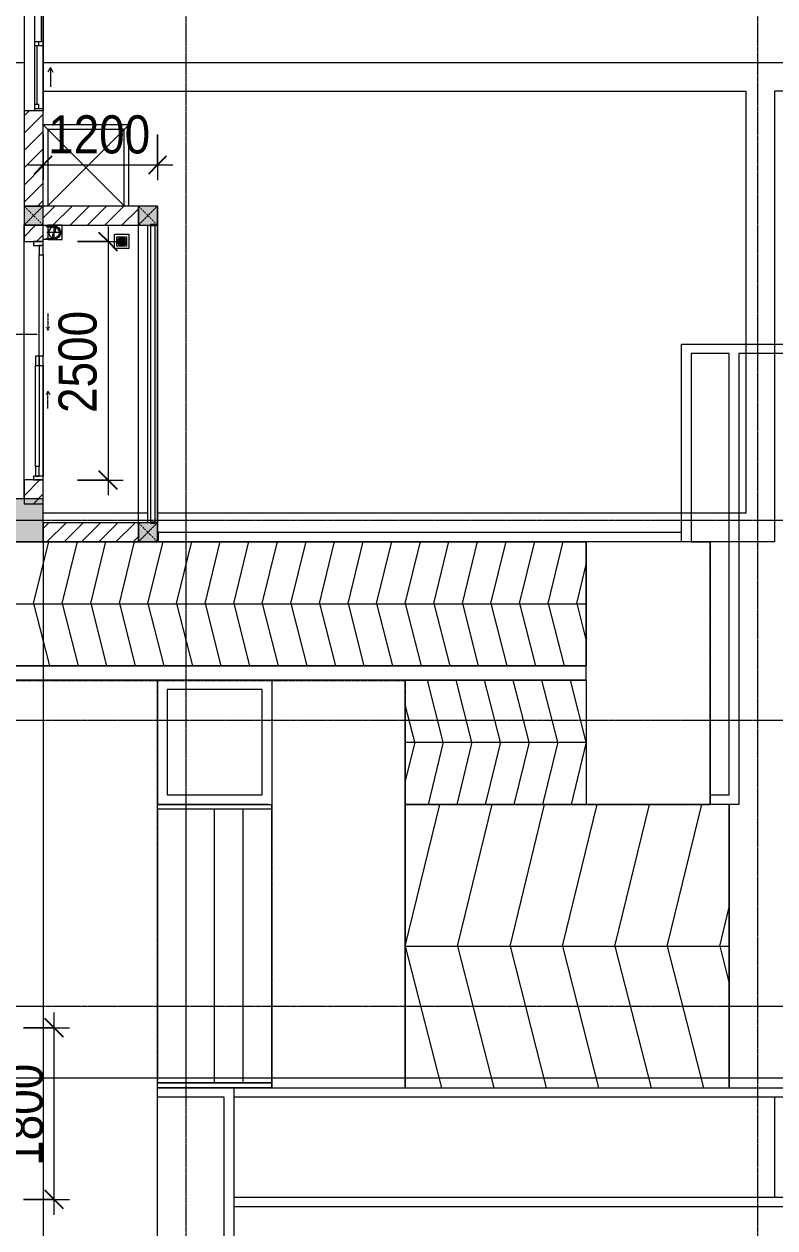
# Model space of a CAD drawing. Header units: millimetres. Extents: x 962 to 241049, y -15958 to 84407.
# Drawn here: x 116432 to 124312, y 46116 to 58742 of the extents above; entities that cross this region are included whole.
import ezdxf

# ---------------------------------------------------------------- set-up
doc = ezdxf.new("R2010")
doc.units = ezdxf.units.MM
for name, pattern in [('Dash', [6, 3, -3]), ('Dash 1_8_', [6.35, 3.175, -3.175]), ('Dash Dot 3_16_', [7.9375, 4.7625, -1.5875, 0, -1.5875]), ('Grid Line', [22.225, 12.7, -3.175, 3.175, -3.175]), ('IMPORT-CENTER _3_', [10.16, 6.35, -1.27, 1.27, -1.27])]:
    doc.linetypes.add(name, pattern=pattern)
for name, color, linetype, lineweight in [('0-1', 7, 'Continuous', 5), ('A-ANNO-DIMS', 211, 'Continuous', 9), ('A-ANNO-DIMS-160', 211, 'Continuous', 9), ('A-AREA', 32, 'Dash 1_8_', 9), ('A-DETL-THIN-1', 151, 'Continuous', 9), ('A-DOOR', 31, 'Continuous', 9), ('A-DOOR-FRAM', 31, 'Continuous', 9), ('A-DOOR-HDLN', 31, 'Dash', 9), ('A-DOOR-IDEN', 31, 'Continuous', 9), ('A-FLOR', 192, 'Continuous', 9), ('A-FLOR-1', 250, 'Continuous', 9), ('A-FLOR-2', 9, 'Continuous', 9), ('A-FLOR-HRAL', 11, 'Continuous', 9), ('A-GLAZ', 151, 'Continuous', 9), ('A-WALL', 113, 'Continuous', 9), ('A-WALL-3', 113, 'Continuous', 18), ('A-WALL-PATT-2', 111, 'Continuous', 9), ('G-ANNO-SYMB-1', 111, 'Dash Dot 3_16_', 18), ('G-IMPT', 8, 'Continuous', 9), ('G-IMPT-2', 8, 'IMPORT-CENTER _3_', 9), ('M-EQPM', 50, 'Continuous', 9), ('S-COLS', 52, 'Continuous', 9), ('S-COLS-1', 52, 'Continuous', 5), ('S-COLS-2', 7, 'Continuous', 18), ('S-COLS-6', 52, 'Continuous', 18), ('S-COLS-7', 52, 'Dash', 9), ('S-COLS-HDLN', 52, 'Dash', 9), ('S-GRID-1', 1, 'Grid Line', 9), ('S-STRS', 31, 'Continuous', 9)]:
    doc.layers.add(name, color=color, linetype=linetype, lineweight=lineweight)
doc.styles.add('UTM Avo', font='UTM Avo.ttf', dxfattribs={"width": 0.9, "height": 400})
doc.dimstyles.new('1_Dim_chi_tiet_2_5', dxfattribs={"dimscale": 304.8, "dimtxt": 399.720379, "dimasz": 0.629921, "dimexe": 0.524934, "dimexo": 0.0625, "dimgap": 0.052493, "dimtad": 1, "dimdec": 0, "dimrnd": 5, "dimzin": 0, "dimdsep": 46, "dimtxsty": 'UTM Avo', "dimblk1": 'OBLIQUE', "dimblk2": 'OBLIQUE', "dimsah": 1, "dimcen": 0.09, "dimdle": 0.524934, "dimazin": 0, "dimtfac": 1, "dimtdec": 4, "dimtix": 1, "dimtmove": 0, "dimatfit": 3, "dimfxl": 1.049869, "dimfxlon": 1, "dimtvp": 1, "dimtolj": 1, "dimtzin": 0, "dimarcsym": 2})
doc.dimstyles.new('1_Dim_chi_tiet_2_5_1', dxfattribs={"dimscale": 304.8, "dimtxt": 399.720379, "dimasz": 0.629921, "dimexe": 0.524934, "dimexo": 0.0625, "dimgap": 0.052493, "dimtad": 1, "dimdec": 0, "dimrnd": 5, "dimzin": 0, "dimdsep": 46, "dimtxsty": 'UTM Avo', "dimblk1": 'OBLIQUE', "dimblk2": 'OBLIQUE', "dimsah": 1, "dimcen": 0.09, "dimdle": 0.524934, "dimazin": 0, "dimtfac": 1, "dimtdec": 4, "dimtix": 1, "dimtmove": 0, "dimatfit": 3, "dimfxl": 1.049869, "dimfxlon": 1, "dimtvp": 1, "dimtolj": 1, "dimtzin": 0, "dimarcsym": 2})
pattern_1 = [(45, (63179.03, 0), (-90.50967, 90.50967), [])]

# ---------------------------------------------------------------- blocks, each defined once
blk = doc.blocks.new('NCV_TKTC_KET CAU_rvt-1-TKCS_MB TẦNG 1')
at = {"layer": 'S-COLS-1'}
blk.add_hatch(color=256, dxfattribs=at).paths.add_polyline_path([(53453, 53312), (53453, 53762), (52603, 53762), (52603, 53312)])
at = {"layer": 'A-FLOR-1'}
blk.add_line((53453, 53512), (53453, 53712), dxfattribs=at)
at = {"layer": 'S-COLS-2'}
for p, q in [((53453, 53762), (52603, 53762)), ((53453, 53312), (53453, 53762)), ((52603, 53312), (53453, 53312))]:
    blk.add_line(p, q, dxfattribs=at)
blk = doc.blocks.new('NCV_TKTC_TANG 1_rvt-1-TKCS_MB TẦNG 1')
at = {"layer": 'A-FLOR-2'}
for p, q in [((53253, 53762), (53253, 56637)), ((54453, 53512), (54453, 56633)), ((53452, 54000), (53452, 55161))]:
    blk.add_line(p, q, dxfattribs=at)
blk = doc.blocks.new('1_FAMILY RVT - W01-WxH 1400x1400xmm-389822-TKCS_MB TẦNG 1')
at = {"layer": 'A-GLAZ'}
for p, q in [((248.4, 172.39), (299.2, 197.79)), ((248.4, 172.39), (299.2, 146.99)), ((248.4, 172.39), (451.6, 172.39)), ((-700, 96.19), (-700, -103.81)), ((700, 96.19), (-700, 96.19)), ((-700, 96.19), (-636.5, 96.19)), ((-700, 7.29), (-680.95, 7.29)), ((-680.95, 96.19), (-680.95, 7.29)), ((-636.5, 51.74), (-680.95, 51.74)), ((-680.95, 7.29), (-22.225, 7.29)), ((-636.5, 96.19), (-22.225, 96.19)), ((-636.5, 96.19), (-636.5, 51.74)), ((-636.5, 73.965), (-22.225, 73.965)), ((-22.225, 7.29), (-22.225, 96.19)), ((-22.225, 96.19), (22.225, 96.19)), ((22.225, 51.74), (-22.225, 51.74)), ((-22.225, 7.29), (22.225, 7.29)), ((22.225, 96.19), (680.95, 96.19)), ((22.225, 96.19), (22.225, 7.29)), ((22.225, 29.515), (636.5, 29.515)), ((22.225, 7.29), (636.5, 7.29)), ((636.5, 51.74), (636.5, 7.29)), ((680.95, 51.74), (636.5, 51.74)), ((636.5, 7.29), (700, 7.29)), ((680.95, 96.19), (700, 96.19)), ((680.95, 96.19), (680.95, 7.29)), ((700, -103.81), (700, 96.19)), ((-700, -103.81), (700, -103.81))]:
    blk.add_line(p, q, dxfattribs=at)
blk = doc.blocks.new('DEG_02-DEG_03 - DEG_02-2500x2400mm-CỬA ĐI 02 CÁNH TRƯỢT-625766-TKCS_MB TẦNG 1')
at = {"layer": 'A-DOOR'}
for p, q in [((-1110, 100), (-1210, 100)), ((-1210, 100), (-1210, 60)), ((-1210, 60), (-1110, 60)), ((-1110, 60), (-1110, 100)), ((-1110, 100), (-50, 100)), ((-50, 60), (-1110, 60)), ((50, 100), (-50, 100)), ((-50, 100), (-50, 60)), ((50, 60), (-50, 60)), ((-50, 60), (-50, 20)), ((-50, 60), (50, 60)), ((-50, 20), (50, 20)), ((50, 60), (50, 100)), ((50, 20), (50, 60)), ((50, 60), (1110, 60)), ((1110, 20), (50, 20)), ((1210, 60), (1110, 60)), ((1110, 60), (1110, 20)), ((1110, 20), (1210, 20)), ((1210, 20), (1210, 60))]:
    blk.add_line(p, q, dxfattribs=at)
at = {"layer": 'A-DOOR-FRAM'}
for p, q in [((-1210, 100), (-1250, 100)), ((-1250, 100), (-1250, 0)), ((-1250, 0), (-1210, 0)), ((-1210, 0), (-1210, 100)), ((1250, 100), (1210, 100)), ((1210, 100), (1210, 0)), ((1210, 0), (1250, 0)), ((1250, 0), (1250, 100))]:
    blk.add_line(p, q, dxfattribs=at)
at = {"layer": 'A-DOOR-HDLN'}
for p, q in [((-500, 151), (-320, 151)), ((-320, 151), (-355, 171)), ((-320, 151), (-355, 131)), ((320, 151), (355, 171)), ((320, 151), (355, 131)), ((500, 151), (320, 151))]:
    blk.add_line(p, q, dxfattribs=at)
blk = doc.blocks.new('Railing - 50 x 10mm-1251311-TKCS_MB TẦNG 1')
at = {"layer": 'A-FLOR-HRAL'}
for p, q in [((25, 5), (-25, 5)), ((-25, 5), (-25, -5)), ((25, -5), (25, 5)), ((-25, -5), (25, -5))]:
    blk.add_line(p, q, dxfattribs=at)
blk = doc.blocks.new('Railing - Railing-1598497-TKCS_MB TẦNG 1')
at = {"layer": 'A-FLOR-HRAL'}
for p, q in [((54579, 56630), (54579, 53517)), ((54629, 53517), (54629, 56630))]:
    blk.add_line(p, q, dxfattribs=at)
for p in [(54604, 56635), (54604, 53512)]:
    blk.add_blockref('Railing - 50 x 10mm-1251311-TKCS_MB TẦNG 1', p)
blk = doc.blocks.new('TKTC_XREF_251221_MB TANG 1 - TKTC_XREF_260130_MB TANG 1_dwg_THU NUOC - THU NUOC-444531-TKCS_MB TẦNG 1-4202124-TKCS_MB TẦNG 1')
at = {"layer": 'M-EQPM'}
for p, q in [((-23, 11), (41, 11)), ((41, 5), (-23, 5)), ((-11, 23), (28, 23)), ((28, 17), (-11, 17)), ((-1, 36), (19, 36)), ((19, 30), (-1, 30)), ((-23, -14), (41, -14)), ((41, -20), (-23, -20)), ((-11, -26), (28, -26)), ((28, -32), (-11, -32)), ((-1, -38), (19, -38)), ((19, -44), (-1, -44))]:
    blk.add_line(p, q, dxfattribs=at)
at = {"layer": 'M-EQPM', "flags": 128}
for points in [[(84, -79), (84, 71), (-66, 71), (-66, -79)], [(59, -54), (59, 46), (-41, 46), (-41, -54)]]:
    blk.add_lwpolyline(points, close=True, dxfattribs=at)
for points in [[(-23, -1), (1, -1), (1, -7), (-23, -7)], [(41, -7), (17, -7), (17, -1), (41, -1)]]:
    blk.add_lwpolyline(points, dxfattribs=at)
at = {"layer": 'M-EQPM'}
for centre, radius, start, end in [((9, -4), 45, 360, 180), ((9, -4), 45, 360, 180), ((-23, 8), 3, 90, 270), ((-11, 20), 3, 90, 270), ((-1, 33), 3, 90, 270), ((19, 33), 3, 270, 90), ((28, 20), 3, 270, 90), ((41, 8), 3, 270, 90), ((9, -4), 45, 180, 360), ((9, -4), 45, 180, 360), ((-23, -4), 3, 90, 270), ((-23, -17), 3, 90, 270), ((-11, -29), 3, 90, 270), ((-1, -41), 3, 90, 270), ((19, -41), 3, 270, 90), ((28, -29), 3, 270, 90), ((41, -4), 3, 270, 90), ((41, -17), 3, 270, 90)]:
    blk.add_arc(centre, radius, start, end, dxfattribs=at)
blk = doc.blocks.new('TKTC_XREF_251221_MB TANG 1 - TKTC_XREF_260130_MB TANG 1_dwg_CUM U_DN100-4202115-TKCS_MB TẦNG 1')
at = {"layer": 'G-IMPT'}
blk.add_hatch(color=256, dxfattribs=at).paths.add_polyline_path([(0, -61), (0, -57), (15, -55), (28, -49), (40, -40), (49, -28), (55, -15), (57, 0), (55, 15), (49, 28), (40, 40), (28, 49), (15, 55), (0, 57), (0, 61), (16, 59), (30, 53), (43, 43), (53, 30), (59, 16), (61, 0), (59, -16), (53, -30), (43, -43), (30, -53), (16, -59)])
for p, q in [((-79, 67), (-79, 63)), ((-77, 67), (-77, 63)), ((-75, 67), (-75, 63)), ((-73, 69), (-73, 61)), ((-67, 68), (-72, 68)), ((-67, 62), (-72, 62)), ((-65, 69), (0, 69)), ((-79, -63), (-79, -67)), ((-77, -63), (-77, -67)), ((-75, -63), (-75, -67)), ((-73, -61), (-73, -69)), ((-67, -62), (-72, -62)), ((-67, -68), (-72, -68)), ((-65, -69), (0, -69))]:
    blk.add_line(p, q, dxfattribs=at)
at = {"layer": 'G-IMPT', "flags": 128}
for points in [[(-73, 68), (-78, 68), (-78, 62), (-73, 62)], [(-72, 59), (-67, 59), (-67, 71), (-72, 71)], [(-67, 71), (-67, 73), (-65, 73), (-65, 57), (-67, 57), (-67, 59)], [(-65, 61), (0, 61), (0, 57)], [(-73, -62), (-78, -62), (-78, -68), (-73, -68)], [(-72, -71), (-67, -71), (-67, -59), (-72, -59)], [(-67, -59), (-67, -57), (-65, -57), (-65, -73), (-67, -73), (-67, -71)], [(-65, -61), (0, -61), (0, -57)]]:
    blk.add_lwpolyline(points, dxfattribs=at)
at = {"layer": 'G-IMPT'}
for centre, radius, start, end in [((-78, 67), 0.96, 90, 180), ((-78, 63), 0.96, 180, 270), ((-71, 69), 1.56, 112.6199, 247.3801), ((-68, 65), 4.8, 143.1301, 216.8699), ((-71, 61), 1.56, 112.6199, 247.3801), ((0, 0), 69, 270, 90), ((0, 0), 61, 270, 90), ((0, 0), 57, 270, 90), ((-78, -63), 0.96, 90, 180), ((-78, -67), 0.96, 180, 270), ((-71, -61), 1.56, 112.6199, 247.3801), ((-68, -65), 4.8, 143.1301, 216.8699), ((-71, -69), 1.56, 112.6199, 247.3801)]:
    blk.add_arc(centre, radius, start, end, dxfattribs=at)
blk = doc.blocks.new('TKTC_XREF_251221_MB TANG 1 - TKTC_XREF_260130_MB TANG 1_dwg_$cc-4202121-TKCS_MB TẦNG 1')
at = {"layer": 'G-IMPT'}
blk.add_circle((0, 0), 0.5, dxfattribs=at)
for centre, radius, start, end in [((0, 0), 0.5, 90, 270), ((0.19, 0.25), 0.313, 126.8699, 233.1301), ((-0.19, -0.25), 0.313, 306.8699, 53.1301)]:
    blk.add_arc(centre, radius, start, end, dxfattribs=at)
at = {"layer": 'G-IMPT-2'}
for p, q in [((-0.67, 0), (0.67, 0)), ((0, -0.67), (0, 0.67))]:
    blk.add_line(p, q, dxfattribs=at)
blk = doc.blocks.new('TKTC_XREF_251221_MB TANG 1 - TKTC_XREF_260130_MB TANG 1_dwg-4202109-TKCS_MB TẦNG 1')
at = {"layer": 'G-IMPT'}
blk.add_line((-148499, -348035), (-148499, -344513), dxfattribs=at)
at = {"layer": 'G-IMPT', "flags": 128}
blk.add_lwpolyline([(-149699, -344713), (-149649, -344714), (-149649, -344864), (-149699, -344864), (-149699, -344713)], dxfattribs=at)
blk.add_lwpolyline([(-149649, -344864), (-149499, -344864), (-149499, -344714), (-149649, -344714)], close=True, dxfattribs=at)
at = {"extrusion": (0, 0, -1)}
for name, xscale, yscale, zscale, rotation in [('TKTC_XREF_251221_MB TANG 1 - TKTC_XREF_260130_MB TANG 1_dwg_CUM U_DN100-4202115-TKCS_MB TẦNG 1', 0.9975000000000006, 0.9975000000000006, -0.9975000000000006, 180.000991338195), ('TKTC_XREF_251221_MB TANG 1 - TKTC_XREF_260130_MB TANG 1_dwg_$cc-4202121-TKCS_MB TẦNG 1', 113.7150000000073, 113.7150000000073, -113.7150000000073, 359.9990086636432)]:
    blk.add_blockref(name, (149584, -344792), dxfattribs=dict(at, xscale=xscale, yscale=yscale, zscale=zscale, rotation=rotation))
at = {"extrusion": (0, 0, -1), "zscale": -1}
blk.add_blockref('TKTC_XREF_251221_MB TANG 1 - TKTC_XREF_260130_MB TANG 1_dwg_THU NUOC - THU NUOC-444531-TKCS_MB TẦNG 1-4202124-TKCS_MB TẦNG 1', (148865, -344881), dxfattribs=at)
blk = doc.blocks.new('TKTC_XREF_251221_MB TANG 1 - TKTC_XREF_251221_MB TANG 1-2038492-TKCS_MB TẦNG 1')
blk.add_blockref('TKTC_XREF_251221_MB TANG 1 - TKTC_XREF_260130_MB TANG 1_dwg-4202109-TKCS_MB TẦNG 1', (169499, 384110))
blk = doc.blocks.new('TKTC_NAP THAM BE NUOC NGAM_260130 - TKTC_XREF_260130_NAP THAM BE NUOC NGAM_dwg-4013458-TKCS_MB TẦNG 1')
at = {"layer": 'G-IMPT'}
for p, q in [((-134909, 153915), (-149709, 153915)), ((-149701, 153256), (-148855, 152411)), ((-148817, 153256), (-149663, 152411)), ((-149709, 149578), (-149709, 150738)), ((-149709, 149578), (-149709, 150738)), ((-142334, 149190), (-148509, 149190)), ((-149709, 148890), (-149709, 140115))]:
    blk.add_line(p, q, dxfattribs=at)
at = {"layer": 'G-IMPT', "flags": 128}
for points in [[(-149909, 153915), (-150009, 153915), (-150009, 152315)], [(-149709, 153615), (-142334, 153615), (-142334, 149190), (-148509, 149190)], [(-149709, 153615), (-142334, 153615), (-142334, 149190)], [(-135209, 141315), (-135209, 153615), (-142034, 153615), (-142034, 148890), (-148509, 148890)], [(-148809, 152411), (-148809, 153265), (-149709, 153265)], [(-148609, 149190), (-149709, 149190), (-149709, 149290)], [(-148609, 149190), (-149709, 149190), (-149709, 149290)]]:
    blk.add_lwpolyline(points, dxfattribs=at)
blk.add_lwpolyline([(-149659, 152415), (-148859, 152415), (-148859, 153215), (-149659, 153215)], close=True, dxfattribs=at)
blk = doc.blocks.new('TKTC_NAP THAM BE NUOC NGAM_260130 - NẮP THĂM BỂ NƯỚC NGẦM-2336355-TKCS_MB TẦNG 1')
blk.add_blockref('TKTC_NAP THAM BE NUOC NGAM_260130 - TKTC_XREF_260130_NAP THAM BE NUOC NGAM_dwg-4013458-TKCS_MB TẦNG 1', (150009, -139815))
blk = doc.blocks.new('Top Rail Type - Top Rail_Internal_-2412085-TKCS_MB TẦNG 1')
at = {"layer": 'A-FLOR-HRAL'}
for p, q in [((54653, 47587), (54653, 47637)), ((54653, 47637), (55853, 47637)), ((55853, 47637), (55853, 47587)), ((55853, 47587), (54653, 47587))]:
    blk.add_line(p, q, dxfattribs=at)
blk = doc.blocks.new('Top Rail Type - Top Rail_Internal_-V219-TKCS_MB TẦNG 1')
at = {"layer": 'A-FLOR-HRAL'}
for p, q in [((54653, 47587), (54653, 47637)), ((55853, 47637), (54653, 47637)), ((55853, 47587), (55853, 47637)), ((55853, 47587), (54653, 47587))]:
    blk.add_line(p, q, dxfattribs=at)
blk = doc.blocks.new('Top Rail Type - Top Rail_Internal_-2412096-TKCS_MB TẦNG 1')
at = {"layer": 'A-FLOR-HRAL'}
for p, q in [((54653, 50508), (54653, 50558)), ((54653, 50558), (55819, 50558)), ((55853, 50508), (54653, 50508)), ((55853, 50558), (55853, 50508))]:
    blk.add_line(p, q, dxfattribs=at)
blk = doc.blocks.new('Top Rail Type - Top Rail_Internal_-V220-TKCS_MB TẦNG 1')
at = {"layer": 'A-FLOR-HRAL'}
for p, q in [((54653, 50508), (54653, 50558)), ((55819, 50558), (54653, 50558)), ((55853, 50508), (54653, 50508)), ((55853, 50508), (55853, 50558))]:
    blk.add_line(p, q, dxfattribs=at)
blk = doc.blocks.new('G1_SOF - BO TRU - 200x200-3050151-TKCS_MB TẦNG 1')
at = {"layer": 'S-COLS-HDLN'}
for p, q in [((-100, 100), (100, -100)), ((100, 100), (-100, -100))]:
    blk.add_line(p, q, dxfattribs=at)
blk = doc.blocks.new('DIMBLOCK71-TKCS_MB TẦNG 1')
at = {"layer": 'A-ANNO-DIMS-160'}
for p, q in [((117313, 56620), (117313, 53800)), ((116993, 56460), (117473, 56460)), ((117313, 56460), (116993, 56460)), ((116993, 53960), (117473, 53960)), ((117313, 53960), (116993, 53960))]:
    blk.add_line(p, q, dxfattribs=at)
at = {"layer": 'A-ANNO-DIMS-160', "lineweight": 25}
for p, q in [((117313, 56460), (117217, 56556)), ((117313, 56460), (117409, 56364)), ((117313, 53960), (117217, 54056)), ((117313, 53960), (117409, 53864))]:
    blk.add_line(p, q, dxfattribs=at)
at = {"layer": 'A-ANNO-DIMS-160', "color": 0, "insert": (116793, 54663), "char_height": 400, "width": 1314.64, "attachment_point": 1, "rotation": 90, "line_spacing_factor": 1.110334, "style": 'UTM Avo'}
blk.add_mtext('2500', dxfattribs=at)
blk = doc.blocks.new('_Oblique')
at = {"color": 0, "linetype": 'ByBlock', "lineweight": -2}
blk.add_line((-0.5, -0.5), (0.5, 0.5), dxfattribs=at)
blk = doc.blocks.new('DIMBLOCK256-TKCS_MB TẦNG 1')
at = {"layer": 'A-ANNO-DIMS-160'}
for p, q in [((116747, 46255), (116747, 48375)), ((116427, 48215), (116907, 48215)), ((116747, 48215), (116427, 48215)), ((116427, 46415), (116907, 46415)), ((116747, 46415), (116427, 46415))]:
    blk.add_line(p, q, dxfattribs=at)
at = {"layer": 'A-ANNO-DIMS-160', "lineweight": 25}
for p, q in [((116747, 48215), (116651, 48311)), ((116747, 48215), (116843, 48119)), ((116747, 46415), (116651, 46511)), ((116747, 46415), (116843, 46319))]:
    blk.add_line(p, q, dxfattribs=at)
at = {"layer": 'A-ANNO-DIMS-160', "color": 0, "insert": (116228, 46767), "char_height": 400, "width": 1314.64, "attachment_point": 1, "rotation": 90, "line_spacing_factor": 1.110334, "style": 'UTM Avo'}
blk.add_mtext('1800', dxfattribs=at)
blk = doc.blocks.new('DIMBLOCK331-TKCS_MB TẦNG 1')
at = {"layer": 'A-ANNO-DIMS-160'}
for p, q in [((116632, 57585), (116632, 57105)), ((116632, 57265), (116632, 57585)), ((117832, 57585), (117832, 57105)), ((117832, 57265), (117832, 57585)), ((116472, 57265), (117992, 57265))]:
    blk.add_line(p, q, dxfattribs=at)
at = {"layer": 'A-ANNO-DIMS-160', "lineweight": 25}
for p, q in [((116632, 57265), (116728, 57361)), ((117832, 57265), (117928, 57361)), ((116632, 57265), (116536, 57169)), ((117832, 57265), (117736, 57169))]:
    blk.add_line(p, q, dxfattribs=at)
at = {"layer": 'A-ANNO-DIMS-160', "color": 0, "insert": (116684, 57785), "char_height": 400, "width": 1314.64, "attachment_point": 1, "line_spacing_factor": 1.110334, "style": 'UTM Avo'}
blk.add_mtext('1200', dxfattribs=at)

msp = doc.modelspace()

# ---------------------------------------------------------------- hatches: boundary and pattern name
at = {"layer": 'A-WALL-PATT-2'}
h = msp.add_hatch(dxfattribs=at)
h.set_pattern_fill('FP_1', color=256, style=0, pattern_type=2)
h.set_pattern_definition(pattern_1)
h.paths.add_polyline_path([(116473.5, 56833.3), (116631.7, 56833.3), (116631.7, 57835.3), (116431.7, 57835.3), (116431.7, 56833.3)])
h.paths.add_polyline_path([(116631.7, 59235.3), (116631.7, 60235.3), (116431.7, 60235.3), (116431.7, 59235.3)])
h = msp.add_hatch(dxfattribs=at)
h.set_pattern_fill('FP_1', color=256, style=0, pattern_type=2)
h.set_pattern_definition(pattern_1)
h.paths.add_polyline_path([(116631.7, 56633.3), (117631.6, 56633.3), (117631.6, 56833.3), (116631.7, 56833.3)])
h = msp.add_hatch(dxfattribs=at)
h.set_pattern_fill('FP_1', color=256, style=0, pattern_type=2)
h.set_pattern_definition(pattern_1)
h.paths.add_polyline_path([(116431.7, 53711.9), (116631.7, 53711.9), (116631.7, 53960.3), (116431.7, 53960.3)])
h.paths.add_polyline_path([(116431.7, 56460.3), (116631.7, 56460.3), (116631.7, 56631.9), (116431.7, 56631.9)])
h = msp.add_hatch(dxfattribs=at)
h.set_pattern_fill('FP_1', color=256, style=0, pattern_type=2)
h.set_pattern_definition(pattern_1)
h.paths.add_polyline_path([(117631.6, 53311.9), (117631.6, 53511.9), (116631.7, 53511.9), (116631.7, 53311.9)])
at = {"layer": 'S-COLS-1'}
for points in [[(116431.7, 56633.3), (116631.7, 56633.3), (116631.7, 56833.3), (116431.7, 56833.3)], [(117831.6, 56633.3), (117831.6, 56833.3), (117631.6, 56833.3), (117631.6, 56633.3), (117757.6, 56633.3), (117757.6, 56640.3), (117807.6, 56640.3), (117807.6, 56633.3)], [(117807.6, 53311.9), (117831.6, 53311.9), (117831.6, 53511.9), (117807.6, 53511.9), (117807.6, 53506.9), (117757.6, 53506.9), (117757.6, 53511.9), (117631.6, 53511.9), (117631.6, 53311.9), (117757.6, 53311.9)]]:
    msp.add_hatch(color=256, dxfattribs=at).paths.add_polyline_path(points)

# ---------------------------------------------------------------- linework, layer by layer
at = {"layer": 'A-AREA'}
for p, q in [((123631.5, 50557.9), (123631.5, 53311.9)), ((115906.6, 51857.5), (120431.6, 51857.5)), ((117831.7, 51857.5), (117831.7, 50557.5)), ((120431.6, 51857.5), (120431.6, 50557.9)), ((117831.7, 50557.9), (119031.7, 50557.9)), ((117831.7, 50507.5), (117831.7, 47636.7)), ((117831.7, 47636.7), (117831.7, 50507.5)), ((119031.7, 50557.9), (119031.7, 47586.7)), ((120431.6, 50557.9), (123631.5, 50557.9)), ((117831.7, 46036.9), (117831.7, 47586.7)), ((119031.7, 47586.7), (118998.3, 47586.7))]:
    msp.add_line(p, q, dxfattribs=at)
at = {"layer": 'A-DETL-THIN-1'}
for p, q in [((113531.5, 53311.9), (122331.5, 53311.9)), ((122331.5, 53311.9), (113531.5, 53311.9)), ((116531.5, 52663.9), (116690.9, 53315.9)), ((116831.5, 52663.9), (116990.9, 53315.9)), ((117131.5, 52663.9), (117290.9, 53315.9)), ((117431.5, 52663.9), (117590.9, 53315.9)), ((117731.5, 52663.9), (117890.9, 53315.9)), ((118031.5, 52663.9), (118190.9, 53315.9)), ((118331.5, 52663.9), (118490.9, 53315.9)), ((118631.5, 52663.9), (118790.9, 53315.9)), ((118931.5, 52663.9), (119090.9, 53315.9)), ((119231.5, 52663.9), (119390.9, 53315.9)), ((119531.5, 52663.9), (119690.9, 53315.9)), ((119831.5, 52663.9), (119990.9, 53315.9)), ((120131.5, 52663.9), (120290.9, 53315.9)), ((120431.5, 52663.9), (120590.9, 53315.9)), ((120731.5, 52663.9), (120890.9, 53315.9)), ((121031.5, 52663.9), (121190.9, 53315.9)), ((121331.5, 52663.9), (121490.9, 53315.9)), ((121631.5, 52663.9), (121790.9, 53315.9)), ((121931.5, 52663.9), (122090.9, 53315.9)), ((122331.5, 53311.9), (122331.5, 52011.9)), ((122331.5, 52011.9), (122331.5, 53311.9)), ((122231.5, 52663.9), (122331.5, 53073.1)), ((113531.5, 52661.9), (122331.5, 52661.9)), ((116531.5, 52663.9), (116698.2, 52011.9)), ((116831.5, 52663.9), (116998.2, 52011.9)), ((117131.5, 52663.9), (117298.2, 52011.9)), ((117431.5, 52663.9), (117598.2, 52011.9)), ((117731.5, 52663.9), (117898.2, 52011.9)), ((118031.5, 52663.9), (118198.2, 52011.9)), ((118331.5, 52663.9), (118498.2, 52011.9)), ((118631.5, 52663.9), (118798.2, 52011.9)), ((118931.5, 52663.9), (119098.2, 52011.9)), ((119231.5, 52663.9), (119398.2, 52011.9)), ((119531.5, 52663.9), (119698.2, 52011.9)), ((119831.5, 52663.9), (119998.2, 52011.9)), ((120131.5, 52663.9), (120298.2, 52011.9)), ((120431.5, 52663.9), (120598.2, 52011.9)), ((120731.5, 52663.9), (120898.2, 52011.9)), ((121031.5, 52663.9), (121198.2, 52011.9)), ((121331.5, 52663.9), (121498.2, 52011.9)), ((121631.5, 52663.9), (121798.2, 52011.9)), ((121931.5, 52663.9), (122098.2, 52011.9)), ((122231.5, 52663.9), (122331.5, 52272.7)), ((122331.5, 52011.9), (113531.5, 52011.9)), ((113531.5, 52011.9), (122331.5, 52011.9)), ((120431.6, 51861.9), (122331.5, 51861.9)), ((120431.6, 50557.9), (120431.6, 51861.9)), ((120831.5, 51209.9), (120664.9, 51861.9)), ((121131.5, 51209.9), (120964.9, 51861.9)), ((121431.5, 51209.9), (121264.9, 51861.9)), ((121731.5, 51209.9), (121564.9, 51861.9)), ((122031.5, 51209.9), (121864.9, 51861.9)), ((122331.5, 51209.9), (122164.9, 51861.9)), ((122331.5, 51861.9), (122331.5, 50557.9)), ((120531.5, 51209.9), (120431.6, 51600.9)), ((120431.6, 51209.9), (122331.5, 51209.9)), ((120531.5, 51209.9), (120431.6, 50801)), ((120831.5, 51209.9), (120672.2, 50557.9)), ((121131.5, 51209.9), (120972.2, 50557.9)), ((121431.5, 51209.9), (121272.2, 50557.9)), ((121731.5, 51209.9), (121572.2, 50557.9)), ((122031.5, 51209.9), (121872.2, 50557.9)), ((122331.5, 51209.9), (122172.2, 50557.9)), ((122331.5, 50557.9), (120431.6, 50557.9)), ((120431.7, 49072.1), (120794.8, 50557.9)), ((123831.6, 50557.9), (120431.7, 50557.9)), ((120431.7, 50557.9), (120431.7, 47586.3)), ((120981.7, 49072.1), (121344.8, 50557.9)), ((121531.7, 49072.1), (121894.8, 50557.9)), ((122081.7, 49072.1), (122444.8, 50557.9)), ((122631.7, 49072.1), (122994.8, 50557.9)), ((123181.7, 49072.1), (123544.8, 50557.9)), ((123831.6, 47586.3), (123831.6, 50557.9)), ((123731.7, 49072.1), (123831.6, 49481)), ((120431.7, 49072.1), (120811.4, 47586.3)), ((120431.7, 49072.1), (123831.6, 49072.1)), ((120981.7, 49072.1), (121361.4, 47586.3)), ((121531.7, 49072.1), (121911.4, 47586.3)), ((122081.7, 49072.1), (122461.4, 47586.3)), ((122631.7, 49072.1), (123011.4, 47586.3)), ((123181.7, 49072.1), (123561.4, 47586.3)), ((123731.7, 49072.1), (123831.6, 48681.2)), ((120431.7, 47586.3), (123831.6, 47586.3))]:
    msp.add_line(p, q, dxfattribs=at)
at = {"layer": 'A-DOOR-IDEN'}
msp.add_line((116568.4, 55487.2), (115943.6, 55487.1), dxfattribs=at)
at = {"layer": 'A-FLOR'}
for p, q in [((117831.7, 56833.3), (117831.7, 53411.9)), ((117831.7, 53411.9), (117841.7, 53411.9)), ((117831.6, 53311.9), (117841.7, 53311.9)), ((123431.5, 53311.9), (123631.5, 53311.9)), ((123631.5, 53311.9), (123631.5, 50657.9)), ((120431.6, 50557.9), (120431.6, 51861.9)), ((120431.7, 47586.3), (120431.7, 51861.9)), ((117831.7, 47636.7), (117831.7, 50507.5)), ((123631.5, 50557.9), (120431.6, 50557.9)), ((123831.6, 50557.9), (123831.6, 47586.3)), ((123831.6, 47586.3), (123831.6, 50557.9)), ((117831.7, 45836.9), (117831.7, 47586.7)), ((124306.6, 47486.3), (124306.6, 46437.4))]:
    msp.add_line(p, q, dxfattribs=at)
at = {"layer": 'A-WALL'}
for p, q in [((116431.7, 56833.3), (116631.7, 56833.3)), ((117631.6, 56633.3), (117631.6, 56833.3)), ((116631.7, 56633.3), (116431.7, 56633.3)), ((117731.6, 53511.9), (117731.6, 56633.3)), ((117831.6, 56633.3), (117831.6, 53511.9)), ((116431.7, 53960.3), (116431.7, 56460.3)), ((123331.5, 55386.3), (125331.6, 55386.3)), ((123331.5, 53311.9), (123331.5, 55386.3)), ((123831.6, 55286.3), (123431.5, 55286.3)), ((123431.5, 55286.3), (123431.5, 53311.9)), ((123831.6, 50657.9), (123831.6, 55286.3)), ((125331.6, 55286.3), (123931.6, 55286.3)), ((123931.6, 55286.3), (123931.6, 50557.9)), ((116631.7, 55160.3), (116631.7, 54000.3)), ((117631.6, 53311.9), (117631.6, 53511.9)), ((117841.7, 53411.9), (123331.5, 53411.9)), ((117841.7, 53311.9), (117841.7, 53411.9)), ((123431.5, 53311.9), (117841.7, 53311.9)), ((113531.5, 52011.9), (122331.5, 52011.9)), ((122331.5, 51861.9), (122331.5, 52011.9)), ((122331.5, 51861.9), (113531.5, 51861.9)), ((117831.7, 50557.5), (117831.7, 51861.9)), ((119031.7, 51861.9), (119031.7, 50557.5)), ((118931.7, 51761.9), (117931.7, 51761.9)), ((117931.7, 51761.9), (117931.7, 50657.5)), ((118931.7, 50657.5), (118931.7, 51761.9)), ((117931.7, 50657.5), (118931.7, 50657.5)), ((123631.5, 50657.9), (123831.6, 50657.9)), ((123631.5, 50657.9), (123631.5, 50557.9)), ((118998.3, 50557.5), (119031.7, 50557.5)), ((123931.6, 50557.9), (123631.5, 50557.9)), ((117831.7, 47586.3), (139106.6, 47586.3)), ((118531.6, 47486.3), (117831.7, 47486.3)), ((118531.6, 45237.4), (118531.6, 47486.3)), ((118631.6, 47586.3), (118631.6, 45137.4)), ((139006.6, 47486.3), (118631.6, 47486.3)), ((118631.6, 46437.4), (139106.6, 46437.4)), ((139006.6, 46337.4), (118631.6, 46337.4))]:
    msp.add_line(p, q, dxfattribs=at)
at = {"layer": 'A-WALL-3'}
for p, q in [((116431.7, 57835.3), (116431.7, 56833.3)), ((116631.7, 56460.3), (116631.7, 57835.3)), ((117631.6, 56833.3), (116631.7, 56833.3)), ((116431.7, 56633.3), (116431.7, 56460.3)), ((116631.7, 56633.3), (117631.6, 56633.3)), ((116431.7, 56460.3), (116631.7, 56460.3)), ((116431.7, 53960.3), (116431.7, 53711.9)), ((116631.7, 53960.3), (116431.7, 53960.3)), ((116631.7, 53711.9), (116631.7, 53960.3)), ((116431.7, 53711.9), (116631.7, 53711.9)), ((117631.6, 53511.9), (116631.7, 53511.9)), ((116631.7, 53511.9), (116631.7, 53311.9)), ((116631.7, 53311.9), (117631.6, 53311.9))]:
    msp.add_line(p, q, dxfattribs=at)
at = {"layer": 'G-ANNO-SYMB-1'}
msp.add_line((90628.5, 47691.5), (198105.9, 47691.5), dxfattribs=at)
at = {"layer": 'S-COLS'}
for p, q in [((116631.7, 56833.3), (116431.7, 56833.3)), ((117631.6, 56833.3), (117631.6, 56633.3)), ((116431.7, 56633.3), (116631.7, 56633.3)), ((117631.6, 53511.9), (117631.6, 53311.9))]:
    msp.add_line(p, q, dxfattribs=at)
at = {"layer": 'S-COLS-6'}
for p, q in [((116431.7, 56833.3), (116431.7, 56633.3)), ((116631.7, 56633.3), (116631.7, 56833.3)), ((117831.6, 56833.3), (117631.6, 56833.3)), ((117831.6, 56633.3), (117831.6, 56833.3)), ((117631.6, 56633.3), (117757.6, 56633.3)), ((117807.6, 56633.3), (117831.6, 56633.3)), ((117757.6, 53511.9), (117631.6, 53511.9)), ((117831.6, 53511.9), (117807.6, 53511.9)), ((117831.6, 53311.9), (117831.6, 53511.9)), ((117631.6, 53311.9), (117831.6, 53311.9))]:
    msp.add_line(p, q, dxfattribs=at)
at = {"layer": 'S-GRID-1'}
for p, q in [((118131.6, 15532), (118131.6, 78459.2)), ((124131.6, 15532), (124131.6, 78459.2)), ((192368.8, 53536.9), (96265.8, 53536.9)), ((192368.8, 51436.9), (96265.8, 51436.9)), ((192368.8, 48436.9), (96265.8, 48436.9))]:
    msp.add_line(p, q, dxfattribs=at)
at = {"layer": 'S-STRS'}
for p, q in [((117831.7, 47636.7), (117831.7, 50507.5)), ((118131.7, 47636.7), (118131.7, 50507.5)), ((118431.7, 47636.7), (118431.7, 50507.5)), ((118731.7, 47636.7), (118731.7, 50507.5)), ((119031.7, 47636.7), (119031.7, 50507.5))]:
    msp.add_line(p, q, dxfattribs=at)

# ---------------------------------------------------------------- block references
at = {"layer": '0-1'}
for name in ['NCV_TKTC_KET CAU_rvt-1-TKCS_MB TẦNG 1', 'NCV_TKTC_TANG 1_rvt-1-TKCS_MB TẦNG 1']:
    msp.add_blockref(name, (63179, 0), dxfattribs=at)
at = {"layer": 'A-DOOR', "rotation": 269.9999999999999}
msp.add_blockref('DEG_02-DEG_03 - DEG_02-2500x2400mm-CỬA ĐI 02 CÁNH TRƯỢT-625766-TKCS_MB TẦNG 1', (116531.7, 55210.3), dxfattribs=at)
at = {"layer": 'A-FLOR-HRAL'}
for name in ['Railing - Railing-1598497-TKCS_MB TẦNG 1', 'Top Rail Type - Top Rail_Internal_-2412096-TKCS_MB TẦNG 1', 'Top Rail Type - Top Rail_Internal_-V220-TKCS_MB TẦNG 1', 'Top Rail Type - Top Rail_Internal_-2412085-TKCS_MB TẦNG 1', 'Top Rail Type - Top Rail_Internal_-V219-TKCS_MB TẦNG 1']:
    msp.add_blockref(name, (63179, 0), dxfattribs=at)
at = {"layer": 'A-GLAZ', "rotation": 269.9999999999999}
msp.add_blockref('1_FAMILY RVT - W01-WxH 1400x1400xmm-389822-TKCS_MB TẦNG 1', (116535.5, 58535.3), dxfattribs=at)
at = {"layer": 'M-EQPM'}
for name, p in [('TKTC_XREF_251221_MB TANG 1 - TKTC_XREF_251221_MB TANG 1-2038492-TKCS_MB TẦNG 1', (96831.6, 17236.9)), ('TKTC_NAP THAM BE NUOC NGAM_260130 - NẮP THĂM BỂ NƯỚC NGẦM-2336355-TKCS_MB TẦNG 1', (116331.7, 44236.9))]:
    msp.add_blockref(name, p, dxfattribs=at)
at = {"layer": 'S-COLS-7'}
for p in [(116531.7, 56733.3), (117731.6, 56733.3), (117731.6, 53411.9)]:
    msp.add_blockref('G1_SOF - BO TRU - 200x200-3050151-TKCS_MB TẦNG 1', p, dxfattribs=at)

# ---------------------------------------------------------------- dimensions: what is measured, and where the dimension line sits
at = {"layer": 'A-ANNO-DIMS'}
dim = msp.add_linear_dim(base=(117831.6, 57265.3), p1=(116631.6, 57585.3), p2=(117831.6, 57585.3), dimstyle='1_Dim_chi_tiet_2_5_1', override={"dimpost": '<>', "dimfxl": 1200}, dxfattribs=at)
dim.commit()
dim.dimension.update_dxf_attribs({"geometry": 'DIMBLOCK331-TKCS_MB TẦNG 1', "text_midpoint": (117231.6, 57488.3)})
for base, p1, p2, dimstyle, override, picture, middle in [((117312.8, 53960.3), (116992.8, 56460.3), (116992.8, 53960.3), '1_Dim_chi_tiet_2_5', {"dimpost": '<>', "dimfxl": 2500}, 'DIMBLOCK71-TKCS_MB TẦNG 1', (117089.9, 55210.3)), ((116747.3, 48214.6), (116427.3, 46414.6), (116427.3, 48214.6), '1_Dim_chi_tiet_2_5_1', {"dimpost": '<>', "dimfxl": 1800}, 'DIMBLOCK256-TKCS_MB TẦNG 1', (116524.3, 47314.6))]:
    dim = msp.add_linear_dim(base=base, p1=p1, p2=p2, angle=90, dimstyle=dimstyle, override=override, dxfattribs=at)
    dim.commit()
    dim.dimension.update_dxf_attribs({"geometry": picture, "text_midpoint": middle})

doc.saveas('drawing.dxf')
